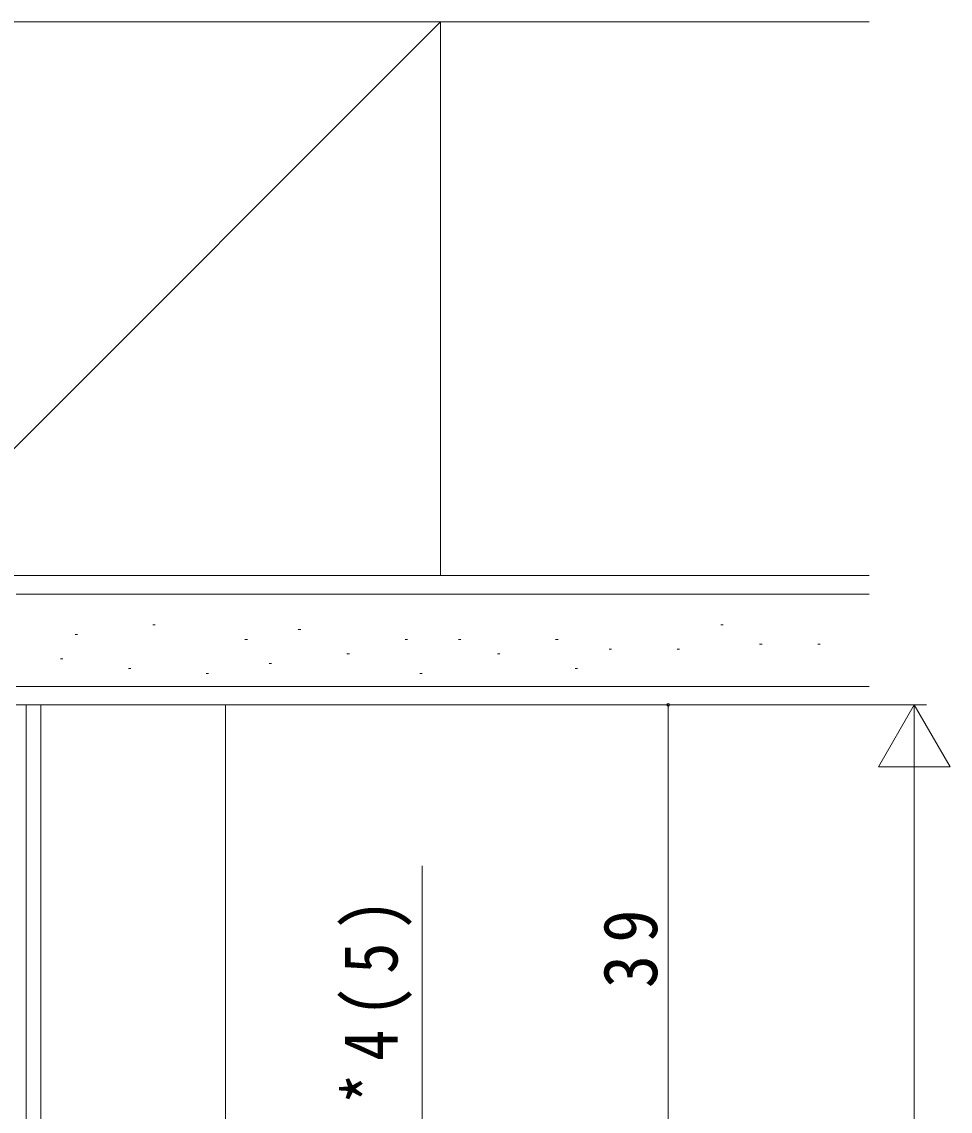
# Model space of a CAD drawing. Units: millimetres, scale not verified. Extents: x -497 to 493, y -796 to 797.
# Drawn here: x -260.6 to -185.2, y 565.6 to 654.2 of the extents above; entities that cross this region are included whole.
import ezdxf

# ---------------------------------------------------------------- set-up
doc = ezdxf.new("R2010")
doc.units = ezdxf.units.MM
doc.header["$LTSCALE"] = 4
for name, color, linetype, lineweight in [('0-3_YKK_D', 6, 'Continuous', 18), ('0-5_YKK_12', 2, 'Continuous', 18), ('0-7_YSS_K', 3, 'Continuous', 18)]:
    doc.layers.add(name, color=color, linetype=linetype, lineweight=lineweight)
doc.styles.add('ＭＳ ゴシック', font='')
doc.styles.get('ＭＳ ゴシック').set_extended_font_data('MS Gothic')

msp = doc.modelspace()

# ---------------------------------------------------------------- linework, layer by layer
at = {"layer": '0-3_YKK_D'}
for p, q in [((-256.1, 598.651), (-187.1, 598.651)), ((-208.1, 559.651), (-208.1, 598.651)), ((-188.1, 598.651), (-191.017, 593.6)), ((-188.1, 598.651), (-188.1, 588.548)), ((-188.1, 598.651), (-185.183, 593.6)), ((-191.017, 593.6), (-185.183, 593.6)), ((-188.1, 592.818), (-188.1, 204.485)), ((-228.1, 563.651), (-228.1, 585.578))]:
    msp.add_line(p, q, dxfattribs=at)
for start, end in [(90, 270), (270, 90)]:
    msp.add_arc((-208.1, 598.651), 0.106, start, end, dxfattribs=at)
at = {"layer": '0-5_YKK_12'}
for p, q in [((-260.3, 598.651), (-260.3, 387.151)), ((-259.1, 598.651), (-259.1, 387.151))]:
    msp.add_line(p, q, dxfattribs=at)
at = {"layer": '0-7_YSS_K'}
for p, q in [((-226.6, 654.151), (-271.6, 609.151)), ((-226.6, 654.151), (-191.766, 654.151)), ((-191.766, 607.651), (-261.1, 607.651)), ((-250.008, 605.153), (-249.808, 605.153)), ((-250.008, 605.153), (-249.808, 605.153)), ((-238.169, 604.759), (-237.969, 604.759)), ((-238.169, 604.759), (-237.969, 604.759)), ((-203.837, 605.153), (-203.637, 605.153)), ((-203.837, 605.153), (-203.637, 605.153)), ((-256.321, 604.364), (-256.121, 604.364)), ((-256.321, 604.364), (-256.121, 604.364)), ((-242.51, 603.97), (-242.31, 603.97)), ((-242.51, 603.97), (-242.31, 603.97)), ((-229.487, 603.97), (-229.287, 603.97)), ((-229.487, 603.97), (-229.287, 603.97)), ((-225.147, 603.97), (-224.947, 603.97)), ((-225.147, 603.97), (-224.947, 603.97)), ((-217.254, 603.97), (-217.054, 603.97)), ((-217.254, 603.97), (-217.054, 603.97)), ((-212.914, 603.18), (-212.714, 603.18)), ((-212.914, 603.18), (-212.714, 603.18)), ((-207.389, 603.18), (-207.189, 603.18)), ((-207.389, 603.18), (-207.189, 603.18)), ((-200.68, 603.575), (-200.48, 603.575)), ((-200.68, 603.575), (-200.48, 603.575)), ((-195.945, 603.575), (-195.745, 603.575)), ((-257.505, 602.391), (-257.305, 602.391)), ((-257.505, 602.391), (-257.305, 602.391)), ((-240.537, 601.997), (-240.337, 601.997)), ((-240.537, 601.997), (-240.337, 601.997)), ((-234.223, 602.786), (-234.023, 602.786)), ((-234.223, 602.786), (-234.023, 602.786)), ((-221.99, 602.786), (-221.79, 602.786)), ((-221.99, 602.786), (-221.79, 602.786)), ((-251.981, 601.602), (-251.781, 601.602)), ((-251.981, 601.602), (-251.781, 601.602)), ((-245.667, 601.207), (-245.467, 601.207)), ((-245.667, 601.207), (-245.467, 601.207)), ((-228.304, 601.207), (-228.104, 601.207)), ((-228.304, 601.207), (-228.104, 601.207)), ((-215.676, 601.602), (-215.476, 601.602)), ((-215.676, 601.602), (-215.476, 601.602)), ((-261.1, 600.151), (-191.766, 600.151)), ((-244.1, 598.651), (-244.1, 387.151))]:
    msp.add_line(p, q, dxfattribs=at)
at = {"layer": '0-7_YSS_K', "color": 7, "lineweight": 9}
for p, q in [((-226.6, 654.151), (-271.6, 654.151)), ((-226.6, 609.151), (-226.6, 654.151)), ((-226.6, 609.151), (-271.6, 609.151)), ((-261.1, 609.151), (-191.766, 609.151)), ((-261.1, 598.651), (-191.71, 598.651))]:
    msp.add_line(p, q, dxfattribs=at)
msp.add_lwpolyline([(-355.1, 609.151), (-250.1, 609.151), (-205.1, 609.151)], dxfattribs=at)

# ---------------------------------------------------------------- texts
at = {"layer": '0-3_YKK_D', "color": 7, "char_height": 4.399, "attachment_point": 7, "rotation": 90, "style": 'ＭＳ ゴシック'}
for s, insert in [('\\T1.39;\\W0.85;*4(5)', (-228.933, 566.185)), ('\\T1.37;\\W0.9;39', (-208.933, 575.631))]:
    msp.add_mtext(s, dxfattribs=dict(at, insert=insert))

doc.saveas('drawing.dxf')
